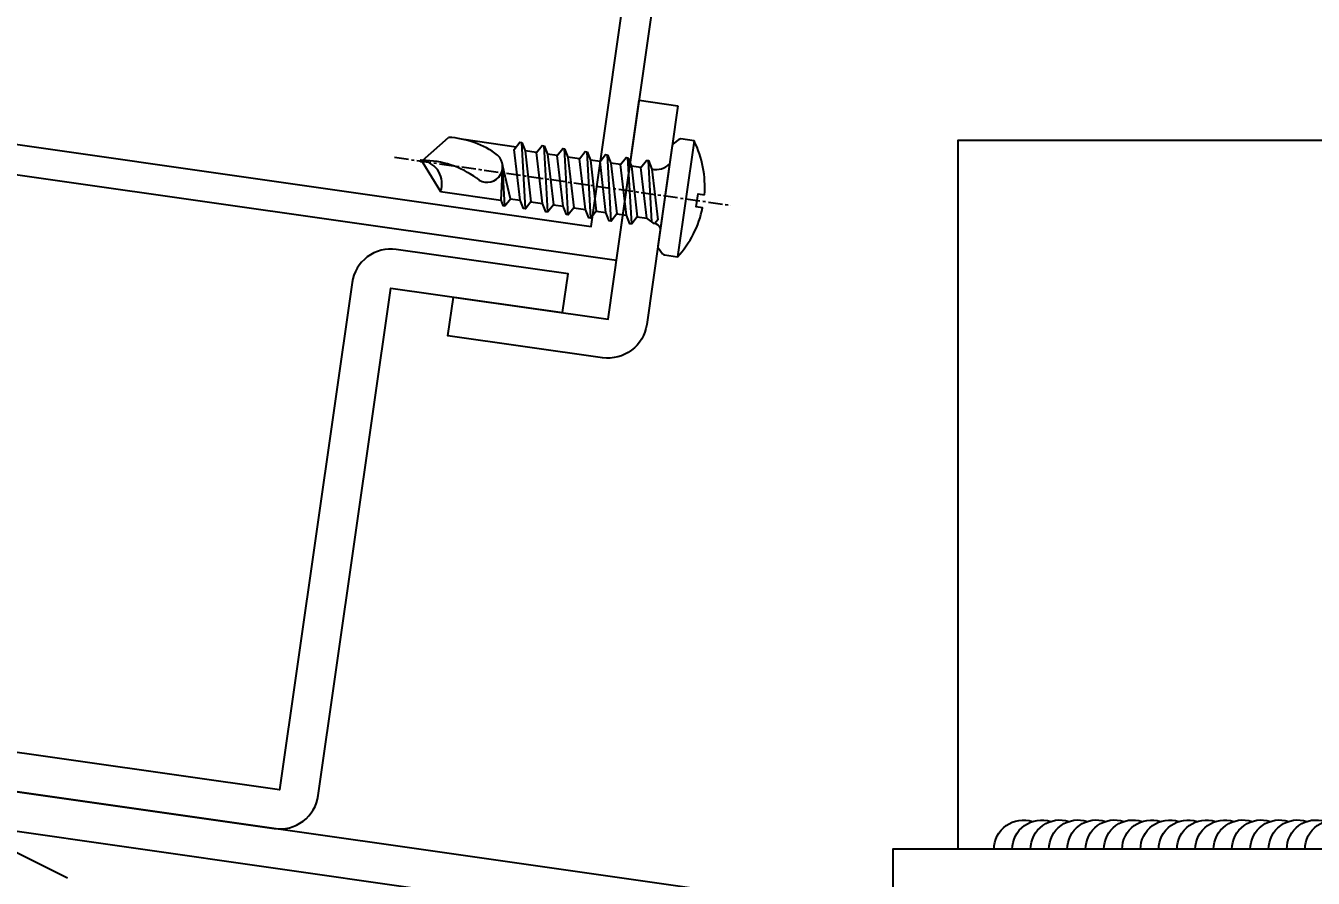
# Model space of a CAD drawing. Extents: x -3378 to 102197, y -3799 to 48702.
# Drawn here: x 58770 to 58868.9, y 32156.4 to 32221.9 of the extents above; entities that cross this region are included whole.
import ezdxf

# ---------------------------------------------------------------- set-up
doc = ezdxf.new("R2010")
doc.units = 0
doc.linetypes.add('CENTER', pattern=[2, 1.25, -0.25, 0.25, -0.25])
for name, color, linetype in [('24WELD', 55, 'Continuous'), ('ARR', 6, 'Continuous'), ('GM_SECT_15', 15, 'Continuous'), ('LAYER3', 165, 'Continuous'), ('螺絲 固定五金 FASTENERS', 124, 'Continuous'), ('視覺模型鋁擠型暫替', 4, 'Continuous'), ('視覺模型鋁擠型暫替材質文字', 1, 'Continuous'), ('金屬面材 METAL PANEL', 2, 'Continuous')]:
    doc.layers.add(name, color=color, linetype=linetype)
doc.layers.add('不顯示', color=254, linetype='Continuous', plot=False)
doc.styles.add('DIM', font='simplex.shx', dxfattribs={"bigfont": 'chineset.shx'})

# ---------------------------------------------------------------- blocks, each defined once
blk = doc.blocks.new('75x75x2.3t')
at = {"layer": 'GM_SECT_15'}
for points in [[(0, -75), (75, -75), (75, 0), (0, 0)], [(2.3, -72.7), (72.7, -72.7), (72.7, -2.3), (2.3, -2.3)]]:
    blk.add_lwpolyline(points, close=True, dxfattribs=at)
at = {"layer": '不顯示', "linetype": 'Continuous', "insert": (21.789, -38.48), "char_height": 3.5, "attachment_point": 1, "style": 'DIM'}
blk.add_mtext_dynamic_manual_height_columns('75x75x2.3t', width=3.4858, gutter_width=17.5, heights=[0], dxfattribs=at)
blk = doc.blocks.new('A$C20AE7E0D')
at = {"layer": 'ARR', "color": 0, "linetype": 'ByBlock', "ltscale": 0.3}
for p, q in [((-1.614, -4.5), (-1.614, 4.5)), ((0.5, 2.244), (1.144, 1.9)), ((0.722, 2.125), (1.648, -2.5)), ((2.238, 2.5), (3.238, -2.5)), ((3.828, 2.5), (4.828, -2.5)), ((5.418, 2.5), (6.418, -2.5)), ((7.158, 2.5), (8.158, -2.5)), ((8.748, 2.5), (9.748, -2.5)), ((10.488, 2.5), (11.488, -2.5)), ((12.078, 2.5), (12.698, -0.6)), ((17.122, 2.1), (12.458, 2.1)), ((18.83, 0.065), (17.122, 2.1)), ((1.891, 1.9), (1.144, 1.9)), ((3.481, 1.9), (2.734, 1.9)), ((5.071, 1.9), (4.324, 1.9)), ((6.811, 1.9), (5.914, 1.9)), ((8.401, 1.9), (7.654, 1.9)), ((10.141, 1.9), (9.244, 1.9)), ((11.731, 1.9), (10.984, 1.9)), ((18.83, 0.065), (18.95, 0.065)), ((19, -0.015), (19, 0.015)), ((18.83, -0.065), (17.122, -2.1)), ((18.83, -0.065), (18.95, -0.065)), ((2.144, -1.9), (2.891, -1.9)), ((3.734, -1.9), (4.481, -1.9)), ((5.324, -1.9), (6.071, -1.9)), ((6.914, -1.9), (7.811, -1.9)), ((8.654, -1.9), (9.401, -1.9)), ((10.244, -1.9), (11.141, -1.9)), ((11.868, -2.1), (15.911, -2.1))]:
    blk.add_line(p, q, dxfattribs=at)
at = {"layer": 'ARR', "color": 0, "linetype": 'CENTER', "ltscale": 0.87}
blk.add_line((21, 0), (-5.1, 0), dxfattribs=at)
at = {"layer": 'ARR', "color": 0, "linetype": 'ByBlock', "ltscale": 0.3}
blk.add_lwpolyline([(-2.984, -0.501, 0.134476), (-1.614, -4.5), (-0.583, -4.5, 0.198912), (-0.441, -4.441), (-0.059, -4.059, 0.198912), (0, -3.917), (0, 3.917, 0.198912), (-0.059, 4.059), (-0.441, 4.441, 0.198912), (-0.583, 4.5), (-1.614, 4.5, 0.134562), (-2.984, 0.499), (-2.484, 0.499), (-2.484, -0.501), (-2.984, -0.501)], format="xyb", dxfattribs=at)
blk.add_lwpolyline([(1.144, 1.9), (2.144, -1.9), (1.798, -2.5), (1.648, -2.5), (1.301, -1.9), (0.301, 1.9), (0.5, 2.244)], dxfattribs=at)
for points in [[(3.238, -2.5), (2.891, -1.9), (1.891, 1.9), (2.238, 2.5), (2.388, 2.5), (2.734, 1.9), (3.734, -1.9), (3.388, -2.5)], [(4.828, -2.5), (4.481, -1.9), (3.481, 1.9), (3.828, 2.5), (3.978, 2.5), (4.324, 1.9), (5.324, -1.9), (4.978, -2.5)], [(6.418, -2.5), (6.071, -1.9), (5.071, 1.9), (5.418, 2.5), (5.568, 2.5), (5.914, 1.9), (6.914, -1.9), (6.568, -2.5)], [(8.158, -2.5), (7.811, -1.9), (6.811, 1.9), (7.158, 2.5), (7.308, 2.5), (7.654, 1.9), (8.654, -1.9), (8.308, -2.5)], [(9.748, -2.5), (9.401, -1.9), (8.401, 1.9), (8.748, 2.5), (8.898, 2.5), (9.244, 1.9), (10.244, -1.9), (9.898, -2.5)], [(11.488, -2.5), (11.141, -1.9), (10.141, 1.9), (10.488, 2.5), (10.638, 2.5), (10.984, 1.9), (11.984, -1.9), (11.638, -2.5)], [(12.078, 2.5), (11.731, 1.9), (12.698, -0.6), (12.458, 2.1), (12.228, 2.5)]]:
    blk.add_lwpolyline(points, close=True, dxfattribs=at)
for centre, radius, start, end in [((0.666, 3.066), 0.874, 220.33884, 257.78016), ((18.903, 1.749), 1.815, 168.86169, 267.68654), ((13.856, -0.289), 1.2, 56.15202, 236.15202), ((17.853, 6.876), 7.008, 241.64577, 278.00805), ((18.95, 0.015), 0.05, 0, 90), ((18.95, -0.015), 0.05, 270, 0), ((1.172, -3.345), 1.445, 84.73115, 144.21996), ((16.517, 4.882), 7.008, 241.64577, 274.95411)]:
    blk.add_arc(centre, radius, start, end, dxfattribs=at)
blk = doc.blocks.new('*U77')
at = {"color": 0, "linetype": 'ByBlock'}
blk.add_blockref('A$C20AE7E0D', (0, 0), dxfattribs=at)
blk = doc.blocks.new('箭頭2')
at = {"layer": 'LAYER3', "ltscale": 10}
blk.add_line((0, -5.774), (0, -205.774), dxfattribs=at)
blk = doc.blocks.new('L3燈具')
at = {"layer": 'LAYER3', "xscale": -1, "rotation": 71.53372761617614}
blk.add_blockref('箭頭2', (-225.151, 102.039, 0.006), dxfattribs=at)
blk = doc.blocks.new('*U654')
for centre, end in [((-143.92, 4.67), 286.3529), ((-141.43, 4.59), 286.3529), ((-138.93, 4.5), 286.3529), ((-136.43, 4.42), 286.3529), ((-133.93, 4.34), 286.3529), ((-131.43, 4.26), 286.3529), ((-128.93, 4.18), 286.3529), ((-126.43, 4.1), 286.3529), ((-123.93, 4.02), 286.3529), ((-121.44, 3.94), 286.3529), ((-118.94, 3.86), 286.3529), ((-116.44, 3.78), 286.3529), ((-113.94, 3.69), 286.3529), ((-111.44, 3.61), 286.3529), ((-108.94, 3.53), 286.3529), ((-106.44, 3.45), 286.3529), ((-103.95, 3.37), 286.3529), ((-101.45, 3.29), 286.3529), ((-98.95, 3.21), 286.3529), ((-96.45, 3.13), 286.3529), ((-93.95, 3.05), 286.3529), ((-91.45, 2.96), 286.3529), ((-88.95, 2.88), 286.3529), ((-86.45, 2.8), 286.3529), ((-83.96, 2.72), 286.3529), ((-81.46, 2.64), 286.3529), ((-78.96, 2.56), 286.3529), ((-76.46, 2.48), 286.3529), ((-73.96, 2.4), 286.3529), ((-71.46, 2.32), 286.3529), ((-68.96, 2.24), 286.3529), ((-66.47, 2.15), 286.3529), ((-63.97, 2.07), 286.3529), ((-61.47, 1.99), 286.3529), ((-58.97, 1.91), 286.3529), ((-56.47, 1.83), 286.3529), ((-53.97, 1.75), 286.3529), ((-51.47, 1.67), 286.3529), ((-48.97, 1.59), 286.3529), ((-46.48, 1.51), 286.3529), ((-43.98, 1.43), 286.3529), ((-41.48, 1.34), 286.3529), ((-38.98, 1.26), 286.3529), ((-36.48, 1.18), 286.3529), ((-33.98, 1.1), 286.3529), ((-31.48, 1.02), 286.3529), ((-28.98, 0.94), 286.3529), ((-26.49, 0.86), 286.3529), ((-23.99, 0.78), 286.3529), ((-21.49, 0.7), 286.3529), ((-18.99, 0.62), 286.3529), ((-16.49, 0.53), 286.3529), ((-13.99, 0.45), 286.3529), ((-11.49, 0.37), 286.3529), ((-9, 0.29), 286.3529), ((-6.5, 0.21), 286.3529), ((-4, 0.13), 358.1431)]:
    blk.add_arc(centre, 4, 178.1431, end)
blk = doc.blocks.new('組件01')
at = {"layer": '金屬面材 METAL PANEL', "linetype": 'Continuous'}
blk.add_lwpolyline([(-3, 62.5), (-3, 3), (-110, 3), (-110, 0), (-3, 0, 0.414214), (0, 3), (0, 62.5)], format="xyb", close=True, dxfattribs=at)
blk.add_lwpolyline([(-3, 57.5), (-105, 57.5), (-105, 3)], dxfattribs=at)
at = {"layer": '24WELD', "xscale": -0.5625000000000022, "yscale": 0.5625000000000022, "zscale": 0.5625, "rotation": 178.1430628016457}
blk.add_blockref('*U654', (-18.974, 3), dxfattribs=at)

msp = doc.modelspace()

# ---------------------------------------------------------------- linework, layer by layer
at = {"layer": '金屬面材 METAL PANEL'}
for p, q in [((58823.866, 32155.21), (58427.722, 32211.737)), ((58427.722, 32208.707), (58823.442, 32152.24))]:
    msp.add_line(p, q, dxfattribs=at)
at = {"layer": '金屬面材 METAL PANEL', "linetype": 'Continuous', "elevation": 0}
msp.add_lwpolyline([(58820.102, 32215.748), (58817.701, 32198.919, -0.414214), (58814.307, 32196.373), (58802.427, 32198.068), (58802.851, 32201.038), (58814.731, 32199.343), (58817.132, 32216.172), (58820.102, 32215.748)], format="xyb", dxfattribs=at)
msp.add_lwpolyline([(58727.525, 32199.261), (58723.711, 32172.532, 0.414214), (58726.257, 32169.138), (58789.072, 32160.175, 0.414214), (58792.465, 32162.721), (58798.031, 32201.726), (58811.236, 32199.841), (58811.66, 32202.811), (58798.455, 32204.696, 0.414214), (58795.061, 32202.149), (58789.495, 32163.145), (58726.681, 32172.108), (58730.495, 32198.837)], format="xyb", close=True, dxfattribs=at)

# ---------------------------------------------------------------- block references
at = {"layer": '螺絲 固定五金 FASTENERS', "rotation": 171.8790770947747}
msp.add_blockref('*U77', (58819.113, 32208.816, 0), dxfattribs=at)
at = {"layer": '視覺模型鋁擠型暫替', "linetype": 'Continuous', "rotation": 352.0386746788479}
msp.add_blockref('L3燈具', (58797.778, 32115.735), dxfattribs=at)
at = {"layer": '視覺模型鋁擠型暫替', "linetype": 'Continuous'}
msp.add_blockref('組件01', (58946.611, 32155.585), dxfattribs=at)
at = {"layer": '視覺模型鋁擠型暫替材質文字', "linetype": 'Continuous', "rotation": 351.8790773316201}
msp.add_blockref('75x75x2.3t', (58751.724, 32288.714, 0), dxfattribs=at)

doc.saveas('drawing.dxf')
